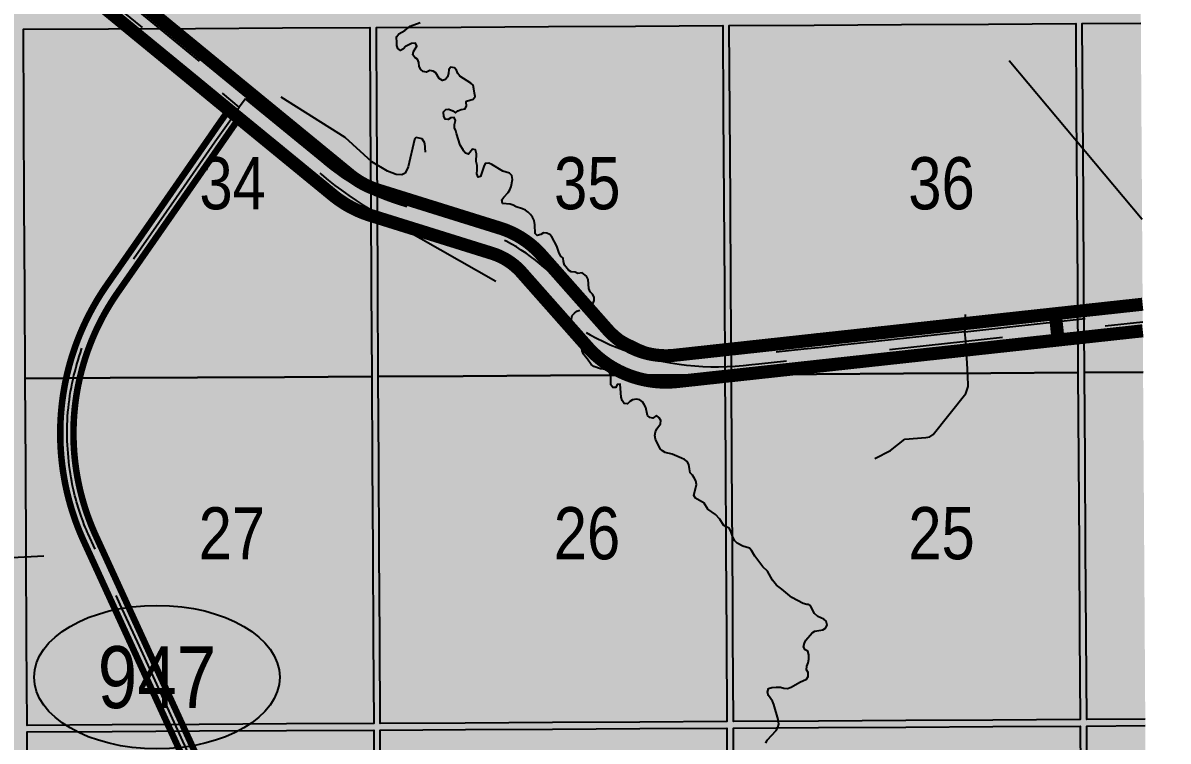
# Model space of a CAD drawing. Extents: x 507565 to 531726, y 6009554 to 6022365.
# Drawn here: x 523748.1 to 523923.8, y 6015356.9 to 6015467.1 of the extents above; entities that cross this region are included whole.
import ezdxf
from ezdxf.enums import TextEntityAlignment as Align

# ---------------------------------------------------------------- set-up
doc = ezdxf.new("R2010")
doc.units = 0
doc.header["$LTSCALE"] = 5
doc.linetypes.add('DASHED2', pattern=[9.525, 6.35, -3.175])
for name, color, linetype in [('L-MON', 1, 'Continuous'), ('Quarters', 8, 'Continuous'), ('RoadSeg', 57, 'DASHED2'), ('ROUTE-MAP-HWY', 2, 'Continuous'), ('T-WATER', 160, 'Continuous')]:
    doc.layers.add(name, color=color, linetype=linetype)
doc.layers.add('ROUTE-MAP-BACKGROUND-H', color=7, linetype='Continuous', true_color=0xf0ebff)
doc.styles.add('120', font='ARIALN.TTF', dxfattribs={"height": 13})
doc.styles.add('80A', font='ARIALN.TTF', dxfattribs={"height": 10})

# ---------------------------------------------------------------- blocks, each defined once
blk = doc.blocks.new('hwy_sec')
h = blk.add_hatch(color=255)
edge = h.paths.add_edge_path()
edge.add_ellipse((-0.7, -0.79), major_axis=(18.84, 0), ratio=0.584608, start_angle=0, end_angle=360)
at = {"color": 3}
blk.add_ellipse((-0.7, -0.79), major_axis=(18.84, 0), ratio=0.584608, dxfattribs=at)
at = {"color": 240, "style": '80A'}
blk.add_attdef('SEC', text='', height=9.5, dxfattribs=at).set_placement((-0.7, -0.79), align=Align.MIDDLE_CENTER)

msp = doc.modelspace()

# ---------------------------------------------------------------- hatches: boundary and pattern name
at = {"layer": 'ROUTE-MAP-BACKGROUND-H'}
h = msp.add_hatch(color=256, dxfattribs=at)
h.dxf.hatch_style = 1
h.paths.add_polyline_path([(523871.081, 6016124.178), (523873.071, 6015800.356), (523917.515, 6015800.58), (523923.823, 6014811.294), (522926.315, 6014807.962), (522925.895, 6015778.478), (522873.584, 6015778.442), (522873.69, 6016121.495)])

# ---------------------------------------------------------------- linework, layer by layer
at = {"layer": 'Quarters'}
for points in [[(523909.908, 6015426.788), (523909.993, 6015413.398), (523896.62, 6015413.319), (523883.246, 6015413.239), (523869.871, 6015413.16), (523856.833, 6015413.083), (523856.752, 6015426.471), (523856.672, 6015439.861), (523856.591, 6015453.25), (523856.511, 6015466.639), (523869.545, 6015466.718), (523882.914, 6015466.798), (523896.283, 6015466.879), (523909.653, 6015466.959), (523909.738, 6015453.569), (523909.823, 6015440.179), (523909.908, 6015426.788)], [(523801.588, 6015426.177), (523801.664, 6015412.788), (523788.29, 6015412.716), (523774.916, 6015412.645), (523761.542, 6015412.574), (523748.504, 6015412.504), (523748.433, 6015425.895), (523748.362, 6015439.285), (523748.291, 6015452.675), (523748.22, 6015466.065), (523761.254, 6015466.134), (523774.623, 6015466.205), (523787.992, 6015466.276), (523801.361, 6015466.346), (523801.437, 6015452.957), (523801.512, 6015439.567), (523801.588, 6015426.177)], [(523855.748, 6015426.466), (523855.829, 6015413.077), (523842.455, 6015413.005), (523829.081, 6015412.934), (523815.707, 6015412.862), (523802.668, 6015412.793), (523802.592, 6015426.183), (523802.517, 6015439.572), (523802.441, 6015452.962), (523802.365, 6015466.352), (523815.399, 6015466.421), (523828.768, 6015466.491), (523842.137, 6015466.562), (523855.507, 6015466.633), (523855.587, 6015453.244), (523855.668, 6015439.855), (523855.748, 6015426.466)], [(523801.891, 6015372.618), (523801.965, 6015359.564), (523788.586, 6015359.492), (523775.208, 6015359.42), (523761.829, 6015359.348), (523748.786, 6015359.278), (523748.717, 6015372.334), (523748.646, 6015385.724), (523748.575, 6015399.114), (523748.504, 6015412.504), (523761.542, 6015412.574), (523774.916, 6015412.645), (523788.29, 6015412.716), (523801.664, 6015412.788), (523801.74, 6015399.398), (523801.815, 6015386.008), (523801.891, 6015372.618)], [(523856.07, 6015372.909), (523856.148, 6015359.855), (523842.77, 6015359.783), (523829.391, 6015359.711), (523816.013, 6015359.639), (523802.969, 6015359.569), (523802.895, 6015372.624), (523802.82, 6015386.014), (523802.744, 6015399.403), (523802.668, 6015412.793), (523815.707, 6015412.862), (523829.081, 6015412.934), (523842.455, 6015413.005), (523855.829, 6015413.077), (523855.909, 6015399.687), (523855.989, 6015386.298), (523856.07, 6015372.909)], [(523910.249, 6015373.227), (523910.332, 6015360.172), (523896.954, 6015360.093), (523883.575, 6015360.015), (523870.196, 6015359.937), (523857.153, 6015359.86), (523857.074, 6015372.915), (523857.043, 6015378.09), (523856.994, 6015386.304), (523856.913, 6015399.693), (523856.833, 6015413.083), (523869.871, 6015413.16), (523883.246, 6015413.239), (523896.62, 6015413.319), (523909.993, 6015413.398), (523910.079, 6015400.008), (523910.164, 6015386.618), (523910.249, 6015373.227)], [(523802.198, 6015318.39), (523802.273, 6015305.001), (523788.89, 6015304.928), (523775.507, 6015304.856), (523762.123, 6015304.784), (523749.075, 6015304.713), (523749.004, 6015318.103), (523748.933, 6015331.494), (523748.862, 6015344.884), (523748.791, 6015358.274), (523761.835, 6015358.344), (523775.213, 6015358.416), (523788.592, 6015358.488), (523801.971, 6015358.559), (523802.046, 6015345.17), (523802.122, 6015331.78), (523802.198, 6015318.39)], [(523856.396, 6015318.683), (523856.476, 6015305.294), (523843.093, 6015305.221), (523829.71, 6015305.149), (523816.326, 6015305.076), (523803.278, 6015305.006), (523803.202, 6015318.396), (523803.126, 6015331.785), (523803.051, 6015345.175), (523802.975, 6015358.565), (523816.018, 6015358.635), (523829.397, 6015358.707), (523842.776, 6015358.778), (523856.155, 6015358.85), (523856.235, 6015345.461), (523856.315, 6015332.072), (523856.396, 6015318.683)], [(523910.594, 6015318.996), (523910.68, 6015305.606), (523897.296, 6015305.529), (523883.913, 6015305.452), (523870.529, 6015305.375), (523857.481, 6015305.299), (523857.4, 6015318.689), (523857.32, 6015332.078), (523857.239, 6015345.467), (523857.159, 6015358.856), (523870.203, 6015358.933), (523883.581, 6015359.011), (523896.96, 6015359.089), (523910.339, 6015359.167), (523910.424, 6015345.777), (523910.509, 6015332.387), (523910.594, 6015318.996)]]:
    msp.add_lwpolyline(points, close=True, dxfattribs=at)
for points in [[(523919.984, 6015413.473), (523910.998, 6015413.406), (523910.913, 6015426.796), (523910.827, 6015440.186), (523910.742, 6015453.577), (523910.657, 6015466.967), (523919.642, 6015467.034)], [(523920.323, 6015360.246), (523911.337, 6015360.179), (523911.253, 6015373.235), (523911.168, 6015386.625), (523911.083, 6015400.015), (523910.998, 6015413.406), (523919.984, 6015413.473)], [(523920.671, 6015305.681), (523911.684, 6015305.614), (523911.599, 6015319.004), (523911.513, 6015332.394), (523911.428, 6015345.785), (523911.343, 6015359.175), (523920.329, 6015359.242)]]:
    msp.add_lwpolyline(points, dxfattribs=at)
at = {"layer": 'RoadSeg', "flags": 128}
for points in [[(523759.212, 6015386.327), (523758.157, 6015388.652), (523758.023, 6015388.953), (523757.879, 6015389.281), (523757.708, 6015389.688), (523757.554, 6015390.067), (523757.372, 6015390.54), (523757.219, 6015390.956), (523757.069, 6015391.381), (523756.918, 6015391.821), (523756.76, 6015392.301), (523756.622, 6015392.737), (523756.507, 6015393.117), (523756.369, 6015393.588), (523756.241, 6015394.051), (523756.121, 6015394.506), (523756.011, 6015394.979), (523755.912, 6015395.403), (523755.779, 6015396.019), (523755.645, 6015396.67), (523755.534, 6015397.267), (523755.444, 6015397.847), (523755.346, 6015398.518), (523755.263, 6015399.13), (523755.194, 6015399.759), (523755.129, 6015400.4), (523755.073, 6015401.03), (523755.025, 6015401.661), (523754.986, 6015402.26), (523754.953, 6015402.913), (523754.93, 6015403.534), (523754.917, 6015404.182), (523754.919, 6015404.755), (523754.936, 6015405.388), (523754.969, 6015406.064), (523755.009, 6015406.669), (523755.056, 6015407.314), (523755.135, 6015407.986), (523755.203, 6015408.61), (523755.279, 6015409.239), (523755.36, 6015409.881), (523755.464, 6015410.506), (523755.58, 6015411.155), (523755.705, 6015411.793), (523755.846, 6015412.403), (523755.982, 6015412.992), (523756.14, 6015413.637), (523756.313, 6015414.272), (523756.475, 6015414.83), (523756.632, 6015415.327), (523756.79, 6015415.877), (523756.957, 6015416.423), (523757.148, 6015416.971), (523757.346, 6015417.535), (523757.542, 6015418.007), (523757.795, 6015418.673), (523758.003, 6015419.198), (523758.18, 6015419.611), (523758.391, 6015420.061), (523758.61, 6015420.548), (523758.921, 6015421.156), (523759.245, 6015421.816), (523759.571, 6015422.423), (523759.896, 6015423.043), (523760.245, 6015423.646), (523760.598, 6015424.239), (523760.959, 6015424.823), (523761.343, 6015425.414), (523761.734, 6015425.993), (523762.14, 6015426.583), (523762.547, 6015427.171), (523772.903, 6015442.022), (523777.584, 6015448.804), (523779.632, 6015451.675), (523780.39, 6015452.76), (523781.342, 6015454.122), (523752.635, 6015477.696), (523726.473, 6015499.224), (523724.975, 6015500.434), (523723.695, 6015501.453), (523722.561, 6015502.298), (523721.468, 6015503.082), (523720.52, 6015503.737), (523719.455, 6015504.445), (523718.504, 6015505.049), (523717.492, 6015505.666), (523716.526, 6015506.238), (523715.532, 6015506.803), (523714.519, 6015507.355), (523656.114, 6015537.755), (523648.339, 6015541.803), (523608.684, 6015562.437), (523561.088, 6015587.224), (523558.519, 6015588.567), (523558.89, 6015588.571), (523559.325, 6015588.423), (523559.899, 6015588.169), (523560.273, 6015587.995), (523560.62, 6015587.918), (523561.185, 6015587.971), (523561.604, 6015588.039), (523561.088, 6015587.224), (523560.207, 6015586.076), (523555.112, 6015582.18), (523543.19, 6015574.088), (523550.45, 6015564.431), (523553.447, 6015559.902), (523559.341, 6015551.61), (523559.907, 6015551.044), (523560.573, 6015550.845), (523561.572, 6015550.944)], [(523919.834, 6015436.887), (523891.678, 6015470.524), (523889.947, 6015472.722), (523889.48, 6015473.022), (523889.081, 6015473.455), (523888.015, 6015474.986), (523882.953, 6015481.014), (523882.088, 6015481.846), (523881.288, 6015483.012), (523879.923, 6015484.443), (523877.525, 6015487.574), (523875.794, 6015489.439), (523866.203, 6015501.027), (523836.067, 6015536.359), (523832.27, 6015540.821), (523833.835, 6015541.887), (523838.264, 6015543.718), (523844.392, 6015546.415), (523845.624, 6015546.815), (523859.876, 6015552.876), (523860.942, 6015553.242), (523864.405, 6015554.774), (523865.005, 6015555.174), (523865.604, 6015555.274), (523871.764, 6015557.837), (523873.196, 6015558.27), (523873.496, 6015558.204), (523874.695, 6015555.806)], [(523809.926, 6015447.214), (523809.793, 6015448.579), (523809.393, 6015449.278), (523808.494, 6015449.478), (523808.194, 6015449.179), (523807.262, 6015444.983), (523806.762, 6015443.984), (523806.296, 6015443.751), (523805.397, 6015443.784), (523804.065, 6015444.317), (523801.667, 6015445.715), (523797.605, 6015449.478), (523787.515, 6015455.805), (523785.85, 6015457.071), (523784.817, 6015457.271), (523783.785, 6015457.104), (523782.953, 6015456.471), (523782.275, 6015455.404), (523765.28, 6015469.35), (523753.664, 6015478.885), (523753.981, 6015479.249), (523755.313, 6015481.047), (523756.212, 6015481.913), (523757.778, 6015482.346), (523759.509, 6015482.246), (523762.939, 6015479.748)], [(523892.711, 6015422.305), (523892.611, 6015420.107), (523892.66, 6015419.662), (523879.446, 6015418.219), (523876.631, 6015417.913), (523873.741, 6015417.589), (523870.755, 6015417.27), (523867.953, 6015416.978), (523858.431, 6015416.032), (523857.56, 6015415.952), (523856.634, 6015415.877), (523855.689, 6015415.815), (523854.823, 6015415.771), (523854.821, 6015415.771), (523853.956, 6015415.743), (523852.964, 6015415.73), (523851.941, 6015415.742), (523850.981, 6015415.788), (523850.076, 6015415.868), (523849.111, 6015415.993), (523848.206, 6015416.141), (523847.237, 6015416.322), (523846.299, 6015416.524), (523845.365, 6015416.757), (523844.471, 6015417.018), (523843.625, 6015417.306), (523842.743, 6015417.664), (523841.901, 6015418.057), (523841.052, 6015418.486), (523840.317, 6015418.878), (523839.622, 6015419.27), (523838.952, 6015419.674), (523838.211, 6015420.145), (523837.463, 6015420.651), (523836.727, 6015421.18), (523836.03, 6015421.717), (523835.342, 6015422.287), (523834.784, 6015422.782), (523834.196, 6015423.342), (523833.678, 6015423.864), (523833.161, 6015424.393), (523830.03, 6015427.667), (523829.411, 6015428.287), (523828.759, 6015428.921), (523828.114, 6015429.513), (523827.415, 6015430.116), (523826.775, 6015430.635), (523826.021, 6015431.212), (523825.335, 6015431.704), (523824.594, 6015432.204), (523823.843, 6015432.685), (523823.109, 6015433.12), (523822.293, 6015433.56), (523821.441, 6015433.978), (523820.493, 6015434.403), (523819.566, 6015434.783), (523818.653, 6015435.123), (523817.77, 6015435.423), (523816.768, 6015435.748), (523805.781, 6015439.247), (523804.839, 6015439.562), (523803.894, 6015439.901), (523802.97, 6015440.257), (523802.095, 6015440.624), (523801.1, 6015441.085), (523800.338, 6015441.471), (523799.57, 6015441.891), (523798.861, 6015442.302), (523798.045, 6015442.803), (523797.21, 6015443.352), (523796.391, 6015443.936), (523795.496, 6015444.616), (523794.718, 6015445.224), (523794.036, 6015445.766), (523782.275, 6015455.404), (523781.342, 6015454.122), (523793.933, 6015443.782), (523794.987, 6015442.929), (523796.022, 6015442.128), (523797.039, 6015441.374), (523798.15, 6015440.583), (523799.248, 6015439.827), (523800.337, 6015439.112), (523801.373, 6015438.466), (523802.452, 6015437.817), (523803.634, 6015437.126), (523831.068, 6015421.529), (523832.36, 6015420.794), (523833.292, 6015420.269), (523834.235, 6015419.741), (523835.186, 6015419.21), (523836.139, 6015418.691), (523837.228, 6015418.147), (523838.235, 6015417.685), (523839.312, 6015417.231), (523840.373, 6015416.818), (523841.458, 6015416.435), (523842.465, 6015416.107), (523843.644, 6015415.754), (523844.875, 6015415.431), (523846.118, 6015415.147), (523847.476, 6015414.882), (523848.797, 6015414.679), (523849.968, 6015414.533), (523851.211, 6015414.414), (523852.438, 6015414.337), (523853.653, 6015414.296), (523854.869, 6015414.293), (523856.192, 6015414.335), (523857.426, 6015414.405), (523858.622, 6015414.501), (523859.963, 6015414.637), (523861.055, 6015414.758), (523892.793, 6015418.235), (523892.66, 6015419.662), (523919.925, 6015422.642)], [(523878.858, 6015400.227), (523881.255, 6015401.459), (523883.42, 6015403.191), (523886.65, 6015403.424), (523887.249, 6015403.557), (523887.782, 6015403.923), (523892.81, 6015410.217), (523893.177, 6015411.283), (523893.11, 6015413.014), (523892.877, 6015416.611), (523892.793, 6015418.235), (523919.934, 6015421.195)], [(523801.235, 6015263.13), (523797.726, 6015263.104), (523797.888, 6015272.091), (523798.072, 6015286.569), (523798.077, 6015287.272), (523798.08, 6015287.982), (523798.081, 6015288.672), (523798.08, 6015289.335), (523798.076, 6015289.96), (523798.068, 6015290.563), (523798.058, 6015291.121), (523798.044, 6015291.654), (523798, 6015292.225), (523797.973, 6015292.802), (523797.922, 6015293.394), (523797.854, 6015294.017), (523797.803, 6015294.664), (523797.747, 6015295.331), (523797.668, 6015295.963), (523797.583, 6015296.6), (523797.497, 6015297.242), (523797.398, 6015297.936), (523797.283, 6015298.595), (523797.167, 6015299.265), (523797.032, 6015299.932), (523796.887, 6015300.571), (523796.738, 6015301.251), (523796.583, 6015301.921), (523796.435, 6015302.581), (523796.279, 6015303.238), (523796.115, 6015303.888), (523795.924, 6015304.556), (523795.731, 6015305.178), (523795.533, 6015305.815), (523795.348, 6015306.441), (523795.139, 6015307.084), (523794.935, 6015307.697), (523794.705, 6015308.348), (523794.473, 6015308.971), (523794.239, 6015309.582), (523794.005, 6015310.181), (523793.723, 6015310.879), (523793.396, 6015311.647), (523793.185, 6015312.142), (523790.721, 6015317.541), (523787.416, 6015324.696), (523784.925, 6015330.201), (523782.235, 6015335.971), (523766.013, 6015371.421), (523763.06, 6015377.817), (523759.212, 6015386.327), (523758.643, 6015385.941), (523757.245, 6015385.508), (523746.456, 6015384.975), (523745.357, 6015384.043), (523742.226, 6015379.648), (523741.86, 6015378.748), (523741.494, 6015376.617), (523740.994, 6015358.802), (523740.861, 6015357.27), (523740.162, 6015354.472), (523740.162, 6015354.04), (523740.495, 6015353.374), (523740.894, 6015352.807), (523741.727, 6015351.509), (523741.794, 6015350.443), (523740.994, 6015349.477), (523735.633, 6015344.482)]]:
    msp.add_lwpolyline(points, dxfattribs=at)
at = {"layer": 'ROUTE-MAP-HWY'}
for points, const_width in [([(523766.149, 6015470.107), (523769.71, 6015467.183), (523770.926, 6015466.185), (523774.64, 6015463.138), (523780.287, 6015458.504), (523798.272, 6015443.761), (523798.353, 6015443.695), (523798.442, 6015443.624), (523798.531, 6015443.554), (523798.622, 6015443.484), (523798.712, 6015443.415), (523798.804, 6015443.348), (523798.896, 6015443.28), (523798.988, 6015443.214), (523799.082, 6015443.149), (523799.175, 6015443.084), (523799.27, 6015443.02), (523799.364, 6015442.957), (523799.46, 6015442.895), (523799.556, 6015442.833), (523799.652, 6015442.773), (523799.749, 6015442.713), (523799.847, 6015442.654), (523799.945, 6015442.596), (523800.043, 6015442.539), (523800.142, 6015442.483), (523800.242, 6015442.427), (523800.342, 6015442.373), (523800.442, 6015442.319), (523800.543, 6015442.266), (523800.644, 6015442.214), (523800.746, 6015442.163), (523800.848, 6015442.113), (523800.951, 6015442.064), (523801.054, 6015442.015), (523801.158, 6015441.968), (523801.262, 6015441.921), (523801.366, 6015441.876), (523801.471, 6015441.831), (523801.5, 6015441.819), (523801.547, 6015441.799), (523801.576, 6015441.792), (523801.681, 6015441.744), (523801.787, 6015441.702), (523801.894, 6015441.661), (523802, 6015441.621), (523802.107, 6015441.582), (523802.214, 6015441.544), (523802.322, 6015441.506), (523802.43, 6015441.47), (523802.506, 6015441.445), (523802.538, 6015441.434), (523802.651, 6015441.399), (523808.401, 6015439.603), (523821.327, 6015435.568), (523821.448, 6015435.529), (523821.565, 6015435.491), (523821.682, 6015435.452), (523821.798, 6015435.411), (523821.914, 6015435.37), (523822.03, 6015435.327), (523822.145, 6015435.284), (523822.26, 6015435.24), (523822.374, 6015435.194), (523822.489, 6015435.148), (523822.602, 6015435.1), (523822.716, 6015435.052), (523822.828, 6015435.003), (523822.941, 6015434.952), (523823.053, 6015434.901), (523823.164, 6015434.849), (523823.275, 6015434.795), (523823.386, 6015434.741), (523823.496, 6015434.686), (523823.606, 6015434.63), (523823.715, 6015434.573), (523823.823, 6015434.515), (523823.932, 6015434.456), (523824.039, 6015434.396), (523824.146, 6015434.335), (523824.253, 6015434.273), (523824.359, 6015434.21), (523824.464, 6015434.147), (523824.569, 6015434.082), (523824.673, 6015434.017), (523824.777, 6015433.95), (523824.88, 6015433.883), (523824.983, 6015433.815), (523825.085, 6015433.745), (523825.186, 6015433.675), (523825.287, 6015433.605), (523825.387, 6015433.533), (523825.486, 6015433.46), (523825.585, 6015433.387), (523825.684, 6015433.312), (523825.781, 6015433.237), (523825.878, 6015433.161), (523825.974, 6015433.084), (523826.07, 6015433.007), (523826.165, 6015432.928), (523826.259, 6015432.849), (523826.352, 6015432.768), (523826.445, 6015432.687), (523826.537, 6015432.606), (523826.629, 6015432.523), (523826.719, 6015432.44), (523826.809, 6015432.355), (523826.898, 6015432.27), (523826.987, 6015432.185), (523827.074, 6015432.098), (523827.161, 6015432.011), (523827.247, 6015431.923), (523827.333, 6015431.834), (523827.417, 6015431.745), (523827.501, 6015431.654), (523827.584, 6015431.563), (523827.666, 6015431.472), (523827.683, 6015431.453), (523828.981, 6015429.986), (523837.761, 6015420.066), (523837.776, 6015420.05), (523837.846, 6015419.971), (523837.917, 6015419.893), (523837.989, 6015419.816), (523838.061, 6015419.739), (523838.135, 6015419.663), (523838.208, 6015419.588), (523838.283, 6015419.513), (523838.358, 6015419.439), (523838.433, 6015419.365), (523838.51, 6015419.293), (523838.587, 6015419.221), (523838.664, 6015419.149), (523838.743, 6015419.078), (523838.822, 6015419.008), (523838.901, 6015418.939), (523838.981, 6015418.87), (523839.062, 6015418.802), (523839.143, 6015418.735), (523839.225, 6015418.668), (523839.307, 6015418.603), (523839.39, 6015418.537), (523839.474, 6015418.473), (523839.558, 6015418.409), (523839.642, 6015418.347), (523839.728, 6015418.284), (523839.813, 6015418.223), (523839.9, 6015418.162), (523839.986, 6015418.102), (523840.074, 6015418.043), (523840.162, 6015417.985), (523840.25, 6015417.927), (523840.339, 6015417.87), (523840.428, 6015417.814), (523840.518, 6015417.759), (523840.608, 6015417.704), (523840.699, 6015417.65), (523840.79, 6015417.598), (523840.882, 6015417.545), (523840.974, 6015417.494), (523841.067, 6015417.444), (523841.16, 6015417.394), (523841.253, 6015417.345), (523841.347, 6015417.297), (523841.441, 6015417.249), (523841.536, 6015417.203), (523841.631, 6015417.157), (523841.727, 6015417.113), (523841.823, 6015417.069), (523841.919, 6015417.026), (523842.015, 6015416.983), (523842.112, 6015416.942), (523842.21, 6015416.901), (523842.308, 6015416.862), (523842.406, 6015416.823), (523842.504, 6015416.785), (523842.603, 6015416.748), (523842.702, 6015416.711), (523842.801, 6015416.676), (523842.901, 6015416.641), (523843.001, 6015416.608), (523843.101, 6015416.575), (523843.201, 6015416.543), (523843.302, 6015416.512), (523843.403, 6015416.482), (523843.505, 6015416.452), (523843.606, 6015416.424), (523843.708, 6015416.396), (523843.81, 6015416.37), (523843.912, 6015416.344), (523844.015, 6015416.319), (523844.118, 6015416.295), (523844.221, 6015416.272), (523844.324, 6015416.25), (523844.427, 6015416.229), (523844.531, 6015416.208), (523844.634, 6015416.189), (523844.738, 6015416.17), (523844.842, 6015416.153), (523844.946, 6015416.136), (523845.051, 6015416.12), (523845.155, 6015416.105), (523845.259, 6015416.091), (523845.364, 6015416.078), (523845.469, 6015416.066), (523845.574, 6015416.055), (523845.679, 6015416.044), (523845.784, 6015416.035), (523845.889, 6015416.026), (523845.994, 6015416.019), (523846.099, 6015416.012), (523846.205, 6015416.006), (523846.31, 6015416.002), (523846.416, 6015415.998), (523846.521, 6015415.995), (523846.626, 6015415.993), (523846.732, 6015415.992), (523846.732, 6015415.992), (523846.837, 6015415.991), (523846.943, 6015415.992), (523847.048, 6015415.994), (523847.154, 6015415.996), (523847.259, 6015416), (523847.365, 6015416.004), (523847.47, 6015416.009), (523847.575, 6015416.015), (523847.681, 6015416.023), (523847.786, 6015416.031), (523847.891, 6015416.04), (523847.996, 6015416.049), (523848.101, 6015416.06), (523848.121, 6015416.062), (523855.806, 6015416.9), (523856.809, 6015417.01), (523862.235, 6015417.602), (523869.226, 6015418.365), (523869.434, 6015418.388), (523869.93, 6015418.449), (523869.952, 6015418.444), (523870.574, 6015418.512), (523870.907, 6015418.549), (523872.78, 6015418.753), (523874.753, 6015418.968), (523883.205, 6015419.89), (523890.896, 6015420.729), (523892.188, 6015420.87), (523892.552, 6015420.91), (523892.686, 6015420.925), (523892.886, 6015420.946), (523906.515, 6015422.431), (523906.954, 6015418.397), (523893.284, 6015416.908), (523892.835, 6015416.859), (523892.621, 6015416.836), (523892.337, 6015416.805), (523891.327, 6015416.695), (523883.23, 6015415.811), (523878.017, 6015415.242), (523875.193, 6015414.934), (523870.36, 6015414.407), (523869.863, 6015414.353), (523862.676, 6015413.569), (523858.297, 6015413.091), (523856.834, 6015412.931), (523855.83, 6015412.822), (523848.561, 6015412.029), (523848.536, 6015412.026), (523848.428, 6015412.015), (523848.396, 6015412.012), (523848.294, 6015412.002), (523848.256, 6015411.999), (523848.161, 6015411.99), (523848.116, 6015411.987), (523848.027, 6015411.98), (523847.975, 6015411.976), (523847.894, 6015411.97), (523847.834, 6015411.966), (523847.76, 6015411.962), (523847.694, 6015411.958), (523847.627, 6015411.954), (523847.553, 6015411.951), (523847.493, 6015411.948), (523847.412, 6015411.945), (523847.359, 6015411.943), (523847.271, 6015411.941), (523847.225, 6015411.939), (523847.131, 6015411.937), (523847.091, 6015411.936), (523846.99, 6015411.935), (523846.957, 6015411.935), (523846.849, 6015411.934), (523846.824, 6015411.934), (523846.708, 6015411.934), (523846.69, 6015411.934), (523846.567, 6015411.936), (523846.556, 6015411.936), (523846.424, 6015411.939), (523846.287, 6015411.943), (523846.154, 6015411.947), (523846.141, 6015411.948), (523846, 6015411.954), (523845.859, 6015411.962), (523845.719, 6015411.971), (523845.578, 6015411.981), (523845.438, 6015411.993), (523845.298, 6015412.005), (523845.157, 6015412.019), (523845.017, 6015412.034), (523844.877, 6015412.05), (523844.737, 6015412.068), (523844.598, 6015412.086), (523844.458, 6015412.106), (523844.319, 6015412.127), (523844.18, 6015412.15), (523844.041, 6015412.173), (523843.902, 6015412.198), (523843.764, 6015412.224), (523843.626, 6015412.251), (523843.488, 6015412.28), (523843.35, 6015412.309), (523843.212, 6015412.34), (523843.075, 6015412.372), (523842.938, 6015412.405), (523842.801, 6015412.44), (523842.665, 6015412.475), (523842.529, 6015412.512), (523842.393, 6015412.55), (523842.258, 6015412.589), (523842.123, 6015412.629), (523841.988, 6015412.671), (523841.854, 6015412.714), (523841.72, 6015412.757), (523841.587, 6015412.802), (523841.454, 6015412.849), (523841.321, 6015412.896), (523841.189, 6015412.944), (523841.052, 6015412.997), (523840.924, 6015413.045), (523840.793, 6015413.097), (523840.663, 6015413.15), (523840.533, 6015413.204), (523840.403, 6015413.26), (523840.274, 6015413.316), (523840.146, 6015413.374), (523840.018, 6015413.432), (523839.89, 6015413.492), (523839.763, 6015413.553), (523839.636, 6015413.615), (523839.51, 6015413.678), (523839.385, 6015413.743), (523839.26, 6015413.808), (523839.136, 6015413.874), (523839.012, 6015413.942), (523838.889, 6015414.01), (523838.767, 6015414.08), (523838.645, 6015414.151), (523838.524, 6015414.223), (523838.403, 6015414.295), (523838.283, 6015414.369), (523838.164, 6015414.444), (523838.045, 6015414.52), (523837.927, 6015414.597), (523837.81, 6015414.675), (523837.693, 6015414.754), (523837.577, 6015414.834), (523837.462, 6015414.915), (523837.347, 6015414.997), (523837.234, 6015415.08), (523837.12, 6015415.165), (523837.008, 6015415.25), (523836.896, 6015415.336), (523836.786, 6015415.423), (523836.676, 6015415.511), (523836.566, 6015415.599), (523836.458, 6015415.689), (523836.35, 6015415.78), (523836.243, 6015415.872), (523836.137, 6015415.965), (523836.032, 6015416.058), (523835.927, 6015416.153), (523835.823, 6015416.248), (523835.721, 6015416.344), (523835.619, 6015416.442), (523835.517, 6015416.54), (523835.417, 6015416.639), (523835.318, 6015416.738), (523835.219, 6015416.839), (523835.122, 6015416.941), (523835.025, 6015417.043), (523834.929, 6015417.146), (523834.834, 6015417.251), (523834.74, 6015417.355), (523834.722, 6015417.376), (523834.05, 6015418.137), (523829.017, 6015423.823), (523824.645, 6015428.763), (523824.632, 6015428.777), (523824.587, 6015428.828), (523824.573, 6015428.843), (523824.529, 6015428.892), (523824.514, 6015428.908), (523824.47, 6015428.956), (523824.454, 6015428.972), (523824.41, 6015429.019), (523824.394, 6015429.036), (523824.35, 6015429.081), (523824.333, 6015429.099), (523824.29, 6015429.144), (523824.272, 6015429.162), (523824.229, 6015429.205), (523824.21, 6015429.224), (523824.167, 6015429.266), (523824.148, 6015429.285), (523824.105, 6015429.327), (523824.085, 6015429.347), (523824.042, 6015429.387), (523824.021, 6015429.407), (523823.979, 6015429.446), (523823.957, 6015429.467), (523823.916, 6015429.505), (523823.893, 6015429.526), (523823.851, 6015429.564), (523823.827, 6015429.585), (523823.787, 6015429.622), (523823.762, 6015429.644), (523823.722, 6015429.679), (523823.696, 6015429.701), (523823.656, 6015429.736), (523823.629, 6015429.758), (523823.59, 6015429.792), (523823.562, 6015429.815), (523823.523, 6015429.847), (523823.495, 6015429.871), (523823.456, 6015429.902), (523823.426, 6015429.926), (523823.389, 6015429.957), (523823.358, 6015429.981), (523823.321, 6015430.011), (523823.289, 6015430.035), (523823.252, 6015430.064), (523823.219, 6015430.089), (523823.183, 6015430.116), (523823.149, 6015430.142), (523823.114, 6015430.168), (523823.079, 6015430.194), (523823.044, 6015430.22), (523823.008, 6015430.246), (523822.974, 6015430.271), (523822.937, 6015430.297), (523822.903, 6015430.321), (523822.865, 6015430.347), (523822.832, 6015430.371), (523822.793, 6015430.397), (523822.76, 6015430.42), (523822.72, 6015430.447), (523822.688, 6015430.468), (523822.647, 6015430.495), (523822.616, 6015430.516), (523822.574, 6015430.543), (523822.543, 6015430.563), (523822.5, 6015430.59), (523822.47, 6015430.609), (523822.425, 6015430.637), (523822.396, 6015430.655), (523822.351, 6015430.683), (523822.322, 6015430.701), (523822.276, 6015430.728), (523822.248, 6015430.745), (523822.2, 6015430.773), (523822.173, 6015430.789), (523822.124, 6015430.817), (523822.098, 6015430.832), (523822.048, 6015430.861), (523822.022, 6015430.875), (523821.971, 6015430.903), (523821.946, 6015430.917), (523821.894, 6015430.945), (523821.87, 6015430.958), (523821.817, 6015430.987), (523821.793, 6015430.999), (523821.739, 6015431.027), (523821.716, 6015431.039), (523821.661, 6015431.067), (523821.639, 6015431.078), (523821.583, 6015431.107), (523821.561, 6015431.117), (523821.504, 6015431.145), (523821.483, 6015431.155), (523821.425, 6015431.183), (523821.405, 6015431.193), (523821.345, 6015431.221), (523821.327, 6015431.229), (523821.265, 6015431.257), (523821.248, 6015431.265), (523821.185, 6015431.293), (523821.168, 6015431.301), (523821.105, 6015431.328), (523821.089, 6015431.335), (523821.024, 6015431.363), (523821.009, 6015431.369), (523820.943, 6015431.396), (523820.929, 6015431.402), (523820.862, 6015431.429), (523820.848, 6015431.435), (523820.78, 6015431.462), (523820.768, 6015431.467), (523820.699, 6015431.493), (523820.687, 6015431.498), (523820.617, 6015431.524), (523820.606, 6015431.528), (523820.529, 6015431.556), (523820.447, 6015431.586), (523820.364, 6015431.614), (523820.282, 6015431.642), (523820.199, 6015431.669), (523820.114, 6015431.696), (523809.083, 6015435.14), (523808.688, 6015435.264), (523808.606, 6015435.287), (523802.53, 6015437.186), (523801.524, 6015437.5), (523801.443, 6015437.526), (523801.299, 6015437.571), (523801.157, 6015437.618), (523801.022, 6015437.663), (523801.01, 6015437.667), (523800.881, 6015437.712), (523800.869, 6015437.716), (523800.741, 6015437.762), (523800.728, 6015437.766), (523800.602, 6015437.813), (523800.588, 6015437.818), (523800.463, 6015437.865), (523800.448, 6015437.87), (523800.324, 6015437.918), (523800.309, 6015437.924), (523800.186, 6015437.973), (523800.17, 6015437.979), (523800.048, 6015438.029), (523800.032, 6015438.035), (523799.911, 6015438.086), (523799.894, 6015438.093), (523799.775, 6015438.144), (523799.757, 6015438.152), (523799.638, 6015438.203), (523799.62, 6015438.211), (523799.503, 6015438.264), (523799.484, 6015438.272), (523799.368, 6015438.325), (523799.348, 6015438.335), (523799.233, 6015438.388), (523799.213, 6015438.398), (523799.099, 6015438.452), (523799.078, 6015438.463), (523798.966, 6015438.518), (523798.944, 6015438.528), (523798.833, 6015438.584), (523798.81, 6015438.595), (523798.701, 6015438.652), (523798.677, 6015438.664), (523798.569, 6015438.72), (523798.539, 6015438.736), (523798.408, 6015438.806), (523798.277, 6015438.878), (523798.146, 6015438.95), (523798.016, 6015439.024), (523797.887, 6015439.099), (523797.759, 6015439.175), (523797.631, 6015439.252), (523797.504, 6015439.331), (523797.377, 6015439.41), (523797.251, 6015439.491), (523797.17, 6015439.544), (523797.126, 6015439.572), (523797.002, 6015439.655), (523796.878, 6015439.739), (523796.755, 6015439.824), (523796.633, 6015439.909), (523796.512, 6015439.996), (523796.391, 6015440.084), (523796.271, 6015440.174), (523796.152, 6015440.264), (523796.034, 6015440.355), (523796.001, 6015440.381), (523795.917, 6015440.447), (523795.899, 6015440.461), (523795.799, 6015440.541), (523795.698, 6015440.623), (523795.169, 6015441.057), (523793.472, 6015442.448), (523790.558, 6015444.836), (523790.068, 6015445.238), (523790.039, 6015445.261), (523786.979, 6015447.77), (523786.813, 6015447.906), (523784.846, 6015449.514), (523784.537, 6015449.768), (523781.297, 6015452.422), (523779.723, 6015453.713), (523779.335, 6015454.03), (523777.674, 6015455.392), (523774.669, 6015457.867), (523764.573, 6015466.151), (523763.356, 6015467.149), (523751.716, 6015476.693)], 2), ([(523773.161, 6015353.331), (523770.841, 6015358.392), (523770.382, 6015359.394), (523764.868, 6015371.422), (523763.48, 6015374.45), (523758.525, 6015385.259), (523758.288, 6015385.775), (523758.225, 6015385.912), (523757.489, 6015387.519), (523757.351, 6015387.823), (523757.216, 6015388.127), (523757.205, 6015388.152), (523757.084, 6015388.433), (523757.068, 6015388.471), (523756.933, 6015388.79), (523756.801, 6015389.111), (523756.671, 6015389.433), (523756.545, 6015389.756), (523756.421, 6015390.081), (523756.301, 6015390.406), (523756.183, 6015390.732), (523756.067, 6015391.06), (523755.955, 6015391.388), (523755.846, 6015391.717), (523755.739, 6015392.048), (523755.636, 6015392.379), (523755.535, 6015392.711), (523755.437, 6015393.044), (523755.342, 6015393.377), (523755.25, 6015393.712), (523755.161, 6015394.047), (523755.075, 6015394.384), (523754.992, 6015394.72), (523754.911, 6015395.058), (523754.878, 6015395.204), (523754.842, 6015395.36), (523754.795, 6015395.575), (523754.748, 6015395.79), (523754.718, 6015395.934), (523754.68, 6015396.117), (523754.674, 6015396.146), (523754.621, 6015396.411), (523754.615, 6015396.444), (523754.557, 6015396.748), (523754.502, 6015397.042), (523754.493, 6015397.093), (523754.434, 6015397.435), (523754.377, 6015397.778), (523754.324, 6015398.12), (523754.273, 6015398.464), (523754.226, 6015398.807), (523754.181, 6015399.152), (523754.139, 6015399.496), (523754.101, 6015399.841), (523754.065, 6015400.186), (523754.033, 6015400.532), (523754.003, 6015400.877), (523753.977, 6015401.223), (523753.954, 6015401.57), (523753.933, 6015401.916), (523753.916, 6015402.263), (523753.901, 6015402.609), (523753.89, 6015402.956), (523753.882, 6015403.303), (523753.876, 6015403.65), (523753.874, 6015403.997), (523753.875, 6015404.344), (523753.879, 6015404.691), (523753.885, 6015405.038), (523753.895, 6015405.385), (523753.908, 6015405.732), (523753.924, 6015406.078), (523753.943, 6015406.425), (523753.965, 6015406.771), (523753.99, 6015407.117), (523754.018, 6015407.463), (523754.049, 6015407.809), (523754.083, 6015408.154), (523754.12, 6015408.499), (523754.16, 6015408.844), (523754.203, 6015409.188), (523754.249, 6015409.532), (523754.298, 6015409.876), (523754.324, 6015410.045), (523754.341, 6015410.161), (523754.35, 6015410.219), (523754.406, 6015410.561), (523754.422, 6015410.658), (523754.43, 6015410.709), (523754.463, 6015410.903), (523754.524, 6015411.245), (523754.588, 6015411.586), (523754.655, 6015411.927), (523754.725, 6015412.266), (523754.783, 6015412.538), (523754.795, 6015412.591), (523754.871, 6015412.93), (523754.95, 6015413.268), (523755.031, 6015413.605), (523755.116, 6015413.942), (523755.204, 6015414.278), (523755.294, 6015414.613), (523755.388, 6015414.947), (523755.484, 6015415.28), (523755.583, 6015415.613), (523755.685, 6015415.944), (523755.79, 6015416.275), (523755.898, 6015416.605), (523756.009, 6015416.934), (523756.123, 6015417.261), (523756.24, 6015417.588), (523756.359, 6015417.914), (523756.481, 6015418.239), (523756.516, 6015418.33), (523756.6, 6015418.546), (523756.606, 6015418.562), (523756.634, 6015418.633), (523756.702, 6015418.805), (523756.734, 6015418.885), (523756.754, 6015418.934), (523756.805, 6015419.063), (523756.864, 6015419.207), (523756.876, 6015419.235), (523756.911, 6015419.32), (523757.001, 6015419.534), (523757.019, 6015419.577), (523757.129, 6015419.832), (523757.147, 6015419.873), (523757.259, 6015420.129), (523757.278, 6015420.172), (523757.286, 6015420.19), (523757.391, 6015420.425), (523757.429, 6015420.509), (523757.526, 6015420.72), (523757.573, 6015420.822), (523757.584, 6015420.846), (523757.663, 6015421.014), (523757.72, 6015421.137), (523757.741, 6015421.181), (523757.802, 6015421.308), (523757.87, 6015421.45), (523757.901, 6015421.515), (523758.022, 6015421.762), (523758.178, 6015422.072), (523758.336, 6015422.381), (523758.497, 6015422.689), (523758.66, 6015422.995), (523758.827, 6015423.299), (523758.995, 6015423.602), (523759.167, 6015423.904), (523759.341, 6015424.204), (523759.518, 6015424.503), (523759.697, 6015424.8), (523759.879, 6015425.095), (523760.064, 6015425.389), (523760.251, 6015425.681), (523760.441, 6015425.972), (523760.633, 6015426.261), (523760.827, 6015426.548), (523761.001, 6015426.8), (523764.254, 6015431.467), (523764.634, 6015432.013), (523767.211, 6015435.712), (523767.284, 6015435.817), (523767.592, 6015436.258), (523767.665, 6015436.363), (523769.591, 6015439.126), (523769.69, 6015439.268), (523769.738, 6015439.337), (523769.78, 6015439.398), (523769.851, 6015439.502), (523772.226, 6015442.927), (523772.385, 6015443.156), (523772.437, 6015443.232), (523772.511, 6015443.338), (523772.764, 6015443.703), (523772.817, 6015443.779), (523772.89, 6015443.884), (523774.731, 6015446.534), (523776.249, 6015448.715), (523776.344, 6015448.852), (523776.776, 6015449.472), (523777.379, 6015450.349), (523777.624, 6015450.705), (523777.907, 6015451.116), (523778.199, 6015451.534), (523778.578, 6015452.076), (523779.723, 6015453.713), (523781.297, 6015452.422), (523780.16, 6015450.797), (523779.785, 6015450.254), (523779.578, 6015449.957), (523779.494, 6015449.837), (523779.113, 6015449.289), (523778.961, 6015449.07), (523778.351, 6015448.193), (523774.75, 6015443.004), (523774.185, 6015442.191), (523773.899, 6015441.781), (523772.25, 6015439.411), (523771.35, 6015438.116), (523771.243, 6015437.962), (523763.156, 6015426.345), (523763.061, 6015426.208), (523762.666, 6015425.641), (523762.494, 6015425.392), (523762.309, 6015425.119), (523762.127, 6015424.845), (523761.947, 6015424.569), (523761.77, 6015424.292), (523761.594, 6015424.013), (523761.422, 6015423.732), (523761.252, 6015423.451), (523761.084, 6015423.167), (523760.919, 6015422.882), (523760.756, 6015422.596), (523760.596, 6015422.308), (523760.438, 6015422.019), (523760.283, 6015421.729), (523760.13, 6015421.437), (523759.98, 6015421.144), (523759.832, 6015420.85), (523759.687, 6015420.554), (523759.661, 6015420.5), (523759.647, 6015420.47), (523759.539, 6015420.245), (523759.527, 6015420.219), (523759.418, 6015419.988), (523759.408, 6015419.966), (523759.3, 6015419.73), (523759.293, 6015419.715), (523759.268, 6015419.66), (523759.179, 6015419.462), (523759.133, 6015419.359), (523759.066, 6015419.207), (523759.001, 6015419.057), (523758.956, 6015418.952), (523758.871, 6015418.751), (523758.842, 6015418.684), (523758.744, 6015418.447), (523758.731, 6015418.415), (523758.629, 6015418.165), (523758.62, 6015418.143), (523758.524, 6015417.902), (523758.512, 6015417.871), (523758.499, 6015417.836), (523758.422, 6015417.637), (523758.407, 6015417.599), (523758.38, 6015417.529), (523758.321, 6015417.372), (523758.303, 6015417.326), (523758.264, 6015417.221), (523758.15, 6015416.912), (523758.04, 6015416.601), (523757.932, 6015416.29), (523757.827, 6015415.978), (523757.724, 6015415.665), (523757.624, 6015415.351), (523757.528, 6015415.037), (523757.433, 6015414.721), (523757.342, 6015414.405), (523757.253, 6015414.088), (523757.167, 6015413.77), (523757.084, 6015413.451), (523757.004, 6015413.132), (523756.926, 6015412.812), (523756.865, 6015412.549), (523756.852, 6015412.493), (523756.78, 6015412.171), (523756.711, 6015411.849), (523756.644, 6015411.527), (523756.581, 6015411.204), (523756.52, 6015410.88), (523756.462, 6015410.556), (523756.407, 6015410.231), (523756.355, 6015409.906), (523756.305, 6015409.58), (523756.259, 6015409.254), (523756.215, 6015408.928), (523756.174, 6015408.601), (523756.136, 6015408.274), (523756.101, 6015407.947), (523756.069, 6015407.619), (523756.039, 6015407.291), (523756.013, 6015406.963), (523755.989, 6015406.634), (523755.968, 6015406.306), (523755.95, 6015405.977), (523755.935, 6015405.648), (523755.923, 6015405.319), (523755.914, 6015404.99), (523755.907, 6015404.66), (523755.904, 6015404.331), (523755.903, 6015404.002), (523755.905, 6015403.673), (523755.91, 6015403.343), (523755.918, 6015403.014), (523755.929, 6015402.685), (523755.942, 6015402.356), (523755.959, 6015402.027), (523755.978, 6015401.698), (523756.001, 6015401.37), (523756.026, 6015401.041), (523756.054, 6015400.713), (523756.085, 6015400.386), (523756.118, 6015400.058), (523756.155, 6015399.731), (523756.194, 6015399.404), (523756.201, 6015399.348), (523756.237, 6015399.077), (523756.243, 6015399.031), (523756.282, 6015398.751), (523756.287, 6015398.714), (523756.33, 6015398.425), (523756.334, 6015398.398), (523756.38, 6015398.1), (523756.434, 6015397.775), (523756.49, 6015397.45), (523756.507, 6015397.36), (523756.55, 6015397.127), (523756.566, 6015397.04), (523756.612, 6015396.803), (523756.628, 6015396.72), (523756.649, 6015396.618), (523756.695, 6015396.393), (523756.744, 6015396.16), (523756.815, 6015395.838), (523756.888, 6015395.517), (523756.964, 6015395.196), (523757.043, 6015394.877), (523757.125, 6015394.558), (523757.21, 6015394.24), (523757.297, 6015393.922), (523757.387, 6015393.605), (523757.48, 6015393.289), (523757.575, 6015392.974), (523757.674, 6015392.66), (523757.775, 6015392.347), (523757.879, 6015392.034), (523757.985, 6015391.722), (523758.094, 6015391.412), (523758.206, 6015391.102), (523758.321, 6015390.793), (523758.438, 6015390.486), (523758.558, 6015390.179), (523758.681, 6015389.873), (523758.806, 6015389.569), (523758.934, 6015389.266), (523759.065, 6015388.963), (523759.198, 6015388.662), (523759.333, 6015388.365), (523759.75, 6015387.456), (523760.515, 6015385.787), (523764.859, 6015376.311), (523766.247, 6015373.283), (523766.712, 6015372.268), (523772.609, 6015359.406), (523773.068, 6015358.404), (523773.803, 6015356.8), (523775.239, 6015353.667)], 1), ([(523919.943, 6015419.813), (523919.041, 6015419.714), (523910.963, 6015418.834), (523909.96, 6015418.725), (523906.954, 6015418.397), (523906.515, 6015422.431), (523909.934, 6015422.804), (523910.937, 6015422.913), (523918.601, 6015423.748), (523919.917, 6015423.892)], 2)]:
    msp.add_lwpolyline(points, dxfattribs=dict(at, const_width=const_width))
at = {"layer": 'T-WATER'}
for points in [[(523805.495, 6015464.031), (523805.45, 6015464.84), (523805.485, 6015464.987), (523805.795, 6015465.379), (523806.735, 6015465.873), (523807.556, 6015466.528), (523809.07, 6015467.091)], [(523814.685, 6015450.061), (523814.573, 6015450.506), (523814.333, 6015450.975), (523814.347, 6015451.474), (523814.523, 6015452.075), (523814.309, 6015452.529), (523813.802, 6015452.51), (523813.4, 6015452.214), (523812.927, 6015452.297), (523812.731, 6015452.755), (523812.656, 6015453.298), (523812.683, 6015453.394), (523813.012, 6015453.742), (523813.508, 6015453.81), (523814.114, 6015453.561), (523814.505, 6015453.279), (523814.891, 6015453.584), (523815.363, 6015453.748), (523816.01, 6015453.874), (523816.189, 6015454.338), (523816.168, 6015454.913), (523816.206, 6015455.024), (523817.202, 6015455.354), (523817.548, 6015455.745), (523817.404, 6015456.276), (523817.338, 6015456.915), (523817.208, 6015457.477), (523816.84, 6015457.814), (523815.166, 6015458.898), (523814.867, 6015459.285), (523814.684, 6015459.797), (523814.358, 6015460.165), (523813.81, 6015460.266), (523813.48, 6015459.891), (523813.412, 6015459.306), (523813.273, 6015458.763), (523812.978, 6015458.362), (523812.489, 6015458.234), (523811.98, 6015458.505), (523811.467, 6015459.375), (523811.08, 6015459.659), (523810.584, 6015459.738), (523810.068, 6015459.496), (523809.526, 6015459.599), (523809.171, 6015459.926), (523808.927, 6015460.362), (523808.871, 6015460.999), (523808.686, 6015461.466), (523808.248, 6015461.759), (523807.951, 6015462.161), (523808.04, 6015462.655), (523808.589, 6015463.499), (523808.352, 6015463.935), (523807.763, 6015463.903), (523806.859, 6015463.44), (523806.529, 6015463.068), (523806.079, 6015462.842), (523805.659, 6015463.124), (523805.526, 6015463.603), (523805.495, 6015464.031)], [(523833.924, 6015428.718), (523833.295, 6015428.63), (523832.845, 6015428.832), (523832.227, 6015428.847), (523831.822, 6015429.099), (523831.237, 6015429.899), (523831.1, 6015430.436), (523831.049, 6015430.945), (523830.684, 6015431.284), (523830.389, 6015431.73), (523830.036, 6015432.801), (523829.297, 6015434.211), (523828.985, 6015434.585), (523828.54, 6015434.8), (523828.002, 6015434.867), (523827.577, 6015434.6), (523827.054, 6015434.424), (523826.717, 6015434.761), (523826.653, 6015436.091), (523826.555, 6015436.739), (523826.311, 6015437.255), (523826.02, 6015437.679), (523825.661, 6015438.006), (523825.267, 6015438.306), (523824.81, 6015438.522), (523823.828, 6015438.838), (523823.361, 6015439.075), (523822.871, 6015439.23), (523821.703, 6015439.369), (523821.63, 6015439.9), (523821.912, 6015440.3), (523822.585, 6015441.038), (523822.845, 6015441.455), (523823.044, 6015441.929), (523823.242, 6015443.039), (523823.126, 6015443.628), (523822.77, 6015443.974), (523821.751, 6015444.311), (523820.074, 6015445.337), (523819.619, 6015445.537), (523819.067, 6015445.459), (523818.853, 6015445.008), (523818.367, 6015443.494), (523817.983, 6015443.37), (523817.789, 6015443.907), (523817.849, 6015444.523), (523817.836, 6015445.178), (523817.703, 6015445.775), (523817.709, 6015446.978), (523817.574, 6015447.564), (523817.118, 6015447.692), (523816.506, 6015446.916), (523816.028, 6015447.044), (523815.722, 6015447.425), (523815.691, 6015447.601), (523815.207, 6015448.283), (523814.685, 6015450.061)], [(523835.8, 6015424.475), (523835.757, 6015424.997), (523835.509, 6015425.44), (523835.17, 6015425.808), (523834.958, 6015426.326), (523834.857, 6015427.676), (523834.61, 6015428.177), (523833.924, 6015428.718)], [(523845.324, 6015406.829), (523844.769, 6015406.421), (523844.309, 6015406.498), (523843.969, 6015406.844), (523843.692, 6015408.045), (523843.461, 6015408.527), (523843.172, 6015408.925), (523842.805, 6015409.234), (523842.249, 6015409.346), (523841.642, 6015409.232), (523841.248, 6015408.943), (523840.892, 6015408.595), (523840.387, 6015408.673), (523840.097, 6015409.111), (523839.901, 6015409.614), (523839.749, 6015411.601), (523839.323, 6015411.561), (523839.094, 6015411.105), (523838.627, 6015411.13), (523838.319, 6015411.53), (523838.325, 6015412.808), (523838.192, 6015413.383), (523837.932, 6015413.824), (523836.743, 6015413.987), (523835.743, 6015414.342), (523835.316, 6015414.624), (523834.761, 6015415.45), (523834.447, 6015415.81), (523834.151, 6015416.237), (523833.922, 6015416.72), (523833.828, 6015417.355), (523833.87, 6015417.973), (523834.002, 6015418.486), (523833.929, 6015419.102), (523833.383, 6015419.949), (523832.972, 6015420.198), (523832.353, 6015420.995), (523832.287, 6015421.638), (523832.415, 6015422.166), (523832.742, 6015422.524), (523833.142, 6015422.818), (523833.573, 6015422.986)], [(523834.968, 6015423.635), (523835.562, 6015423.976), (523835.8, 6015424.475)], [(523857.724, 6015387.255), (523857.375, 6015387.573), (523857.065, 6015388.155), (523856.732, 6015389.092), (523856.488, 6015389.533), (523856.022, 6015389.73), (523855.618, 6015390.002), (523855.082, 6015390.899), (523854.399, 6015391.622), (523853.199, 6015392.465), (523852.65, 6015393.362), (523851.316, 6015394.12), (523851.076, 6015394.565), (523851.494, 6015396.219), (523851.365, 6015396.779), (523851.131, 6015397.251), (523850.863, 6015397.679), (523850.526, 6015398.048), (523850.384, 6015398.627), (523850.306, 6015399.293), (523850.052, 6015399.754), (523849.661, 6015400.064), (523849.187, 6015400.272), (523847.728, 6015400.885), (523846.691, 6015401.167), (523846.242, 6015401.389), (523845.901, 6015401.726), (523845.17, 6015403.196), (523845.062, 6015403.772), (523845.185, 6015404.288), (523845.377, 6015404.779), (523845.951, 6015405.548), (523846.032, 6015406.061), (523845.761, 6015406.48), (523845.324, 6015406.829)], [(523862.135, 6015356.531), (523862.295, 6015357.028), (523863.696, 6015358.506), (523863.971, 6015358.947), (523864.087, 6015359.48), (523864.005, 6015360.174), (523863.339, 6015362.493), (523863.13, 6015362.973), (523862.536, 6015363.844), (523862.364, 6015364.391), (523862.534, 6015364.927), (523863.046, 6015365.112), (523863.721, 6015365.143), (523864.365, 6015365.135), (523864.872, 6015365.001), (523865.446, 6015364.94), (523865.99, 6015365.124), (523867.307, 6015365.928), (523868.331, 6015366.347), (523868.599, 6015366.777), (523868.593, 6015367.368), (523868.341, 6015367.801), (523868.414, 6015368.369), (523868.609, 6015368.892), (523868.736, 6015369.435), (523868.71, 6015370.08), (523868.572, 6015370.654), (523868.127, 6015370.876), (523867.906, 6015371.333), (523868.045, 6015371.876), (523868.251, 6015372.354), (523869.2, 6015373.455), (523869.635, 6015373.711), (523870.84, 6015373.956), (523871.284, 6015374.2), (523871.503, 6015374.661), (523871.377, 6015375.242), (523871.011, 6015375.592), (523870.082, 6015375.996), (523869.575, 6015376.46), (523868.956, 6015377.614), (523868.588, 6015377.835), (523868.39, 6015377.833), (523867.852, 6015377.954), (523866.089, 6015378.916), (523864.551, 6015380.196), (523863.747, 6015380.791), (523863.114, 6015381.564), (523862.87, 6015382.003), (523862.39, 6015382.931), (523861.66, 6015383.6), (523860.414, 6015385.232), (523859.922, 6015386.13), (523859.585, 6015386.467), (523858.599, 6015386.777), (523857.724, 6015387.255)]]:
    msp.add_lwpolyline(points, dxfattribs=at)

# ---------------------------------------------------------------- block references
at = {"layer": 'L-MON', "xscale": 1.000009665283228, "yscale": 1.000009665283228, "zscale": 1.000009665283228}
msp.add_blockref('hwy_sec', (523769.407, 6015367.468), dxfattribs=at).add_auto_attribs({'SEC': '947'})

# ---------------------------------------------------------------- texts
at = {"layer": 'RoadSeg', "style": '120'}
for s, p in [('34', (523775.222, 6015438.456)), ('35', (523829.625, 6015438.456)), ('36', (523883.966, 6015438.448)), ('27', (523775.104, 6015384.728)), ('26', (523829.579, 6015384.755)), ('25', (523883.966, 6015384.763))]:
    msp.add_text(s, height=8.0042, dxfattribs=at).set_placement(p)

doc.saveas('drawing.dxf')
